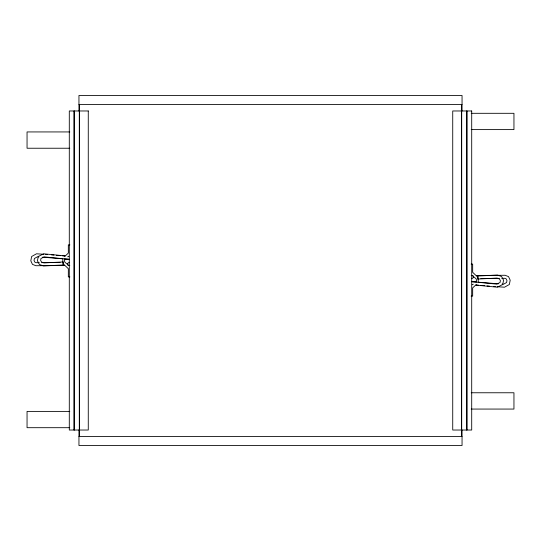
<?xml version="1.0" encoding="UTF-8"?>
<svg xmlns="http://www.w3.org/2000/svg" width="541" height="541" viewBox="0 0 541 541"><rect width="100%" height="100%" fill="white"/><g stroke="black" fill="none" stroke-linecap="round" stroke-linejoin="round"><path stroke-width="0.81" d="M64.961 259.538L64.399 260.89L64.961 262.25L68.808 265.516M476.039 281.462L476.601 280.11L476.039 278.75L472.192 275.484M64.886 256.387L68.328 253.087L68.328 244.884L69.87 244.884M476.114 284.613L472.672 287.913L472.672 296.116L471.13 296.116M69.133 262.466L67.483 263.44L67.896 265.313L69.803 265.496M471.867 278.534L473.517 277.56L473.105 275.687L471.197 275.504M67.699 256.799L68.808 256.272M472.192 284.728L473.301 284.201M64.92 255.879L43.686 253.803L38.33 256.448L37.417 260.748L39.398 264.481L43.517 265.942L63.229 264.975L63.081 261.959L43.956 262.906L41.508 262.033L40.595 260.309L40.974 258.503L44.247 256.887L69.221 259.322L64.447 258.95M476.553 282.05L471.779 281.678L496.753 284.113L500.026 282.497L500.405 280.691L499.492 278.967L497.044 278.094L477.919 279.041L477.771 276.025L497.483 275.058L501.602 276.519L503.583 280.252L502.67 284.552L497.314 287.197L476.08 285.121M39.317 262.669L36.125 262.696L34.834 262.135L34.029 260.39L34.408 258.49L37.471 256.772L38.918 256.88M501.683 278.331L504.875 278.304L506.166 278.865L506.971 280.61L506.592 282.51L503.529 284.228L502.082 284.12M41.711 262.649L60.152 262.52M64.541 265.523L35.895 265.726L32.46 264.38L30.803 260.796L31.648 256.508L36.49 253.797L43.902 254.27M476.459 275.477L505.105 275.274L508.54 276.62L510.197 280.204L509.352 284.492L504.51 287.203L497.098 286.73M480.848 278.48L499.289 278.351M78.952 104.569L462.048 104.569M471.211 113.306L513.95 113.306L513.95 129.603L471.211 129.603M69.789 131.936L27.05 131.936L27.05 148.234L69.789 148.234M471.13 264.096L472.672 264.096L472.672 272.299L477.831 277.249M69.87 276.904L68.328 276.904L68.328 268.701L63.169 263.751M471.211 392.766L513.95 392.766L513.95 409.064L471.211 409.064M69.789 411.397L27.05 411.397L27.05 427.694L69.789 427.694M78.952 436.431L462.048 436.431M498.356 283.822L478.23 282.186L478.176 278.885M476.168 285.033L478.677 285.235M480.354 285.371L484.54 285.709M487.049 285.912L489.564 286.121M493.75 286.46L495.428 286.595M45.572 254.405L47.25 254.54M51.436 254.879L53.951 255.088M56.46 255.291L60.646 255.629M62.323 255.765L64.832 255.967M42.644 257.178L62.77 258.814L62.824 262.115M477.771 276.025L477.919 279.041M63.229 264.975L63.081 261.959M466.93 110.973L466.93 430.027M466.802 110.973L466.802 430.027M462.048 110.973L462.048 95.486L78.952 95.486L78.952 110.973M462.048 430.027L462.048 445.513L78.952 445.513L78.952 430.027M461.696 110.973L461.696 430.027M461.568 104.359L461.568 436.641M79.432 104.359L79.432 436.641M79.304 110.973L79.304 430.027M74.198 110.973L74.198 430.027M74.07 110.973L74.07 430.027M88.271 110.973L69.295 110.973L69.295 430.027L88.271 430.027L88.271 110.973M471.705 110.973L452.729 110.973L452.729 430.027L471.705 430.027L471.705 110.973"/></g></svg>
